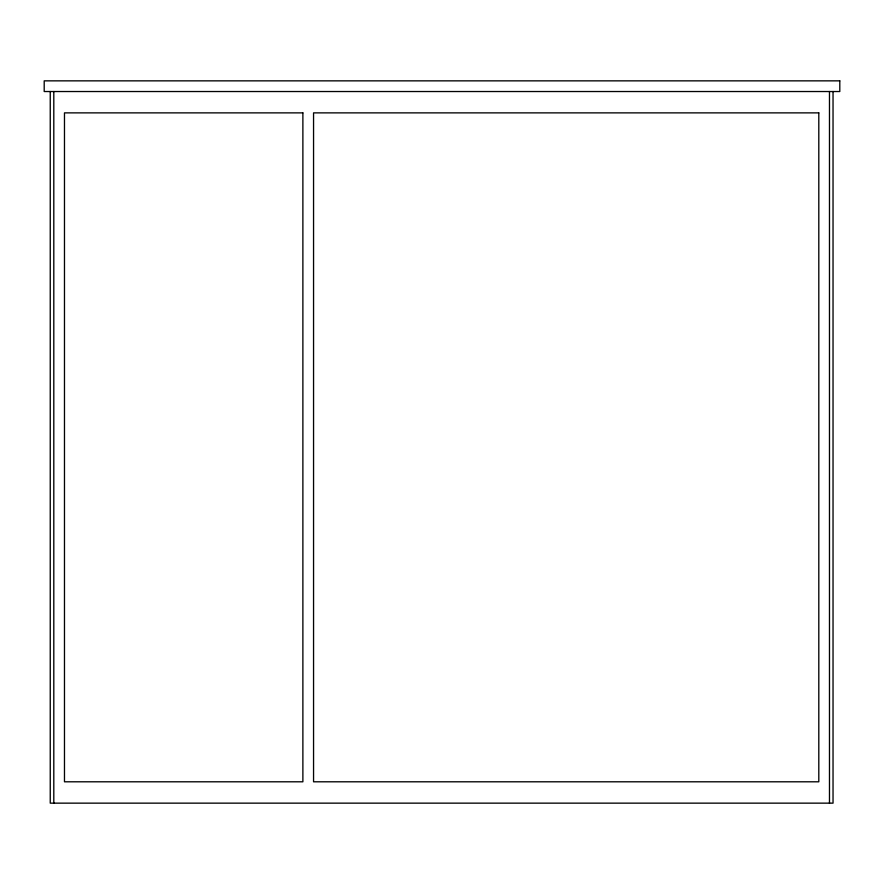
<?xml version="1.0" encoding="UTF-8"?>
<svg xmlns="http://www.w3.org/2000/svg" width="884" height="884" viewBox="0 0 884 884"><rect width="100%" height="100%" fill="white"/><g stroke="black" fill="none" stroke-linecap="round" stroke-linejoin="round"><path stroke-width="1.33" d="M833.037 91.527L833.037 803.147L50.244 803.147L50.244 91.527M829.479 91.527L829.479 803.147M53.802 91.527L53.802 803.147M839.8 80.853L44.2 80.853L44.2 91.527L839.8 91.527L839.8 80.853M302.881 112.876L64.477 112.876L64.477 781.799L302.881 781.799L302.881 112.876M818.805 112.876L313.555 112.876L313.555 781.799L818.805 781.799L818.805 112.876"/></g></svg>
